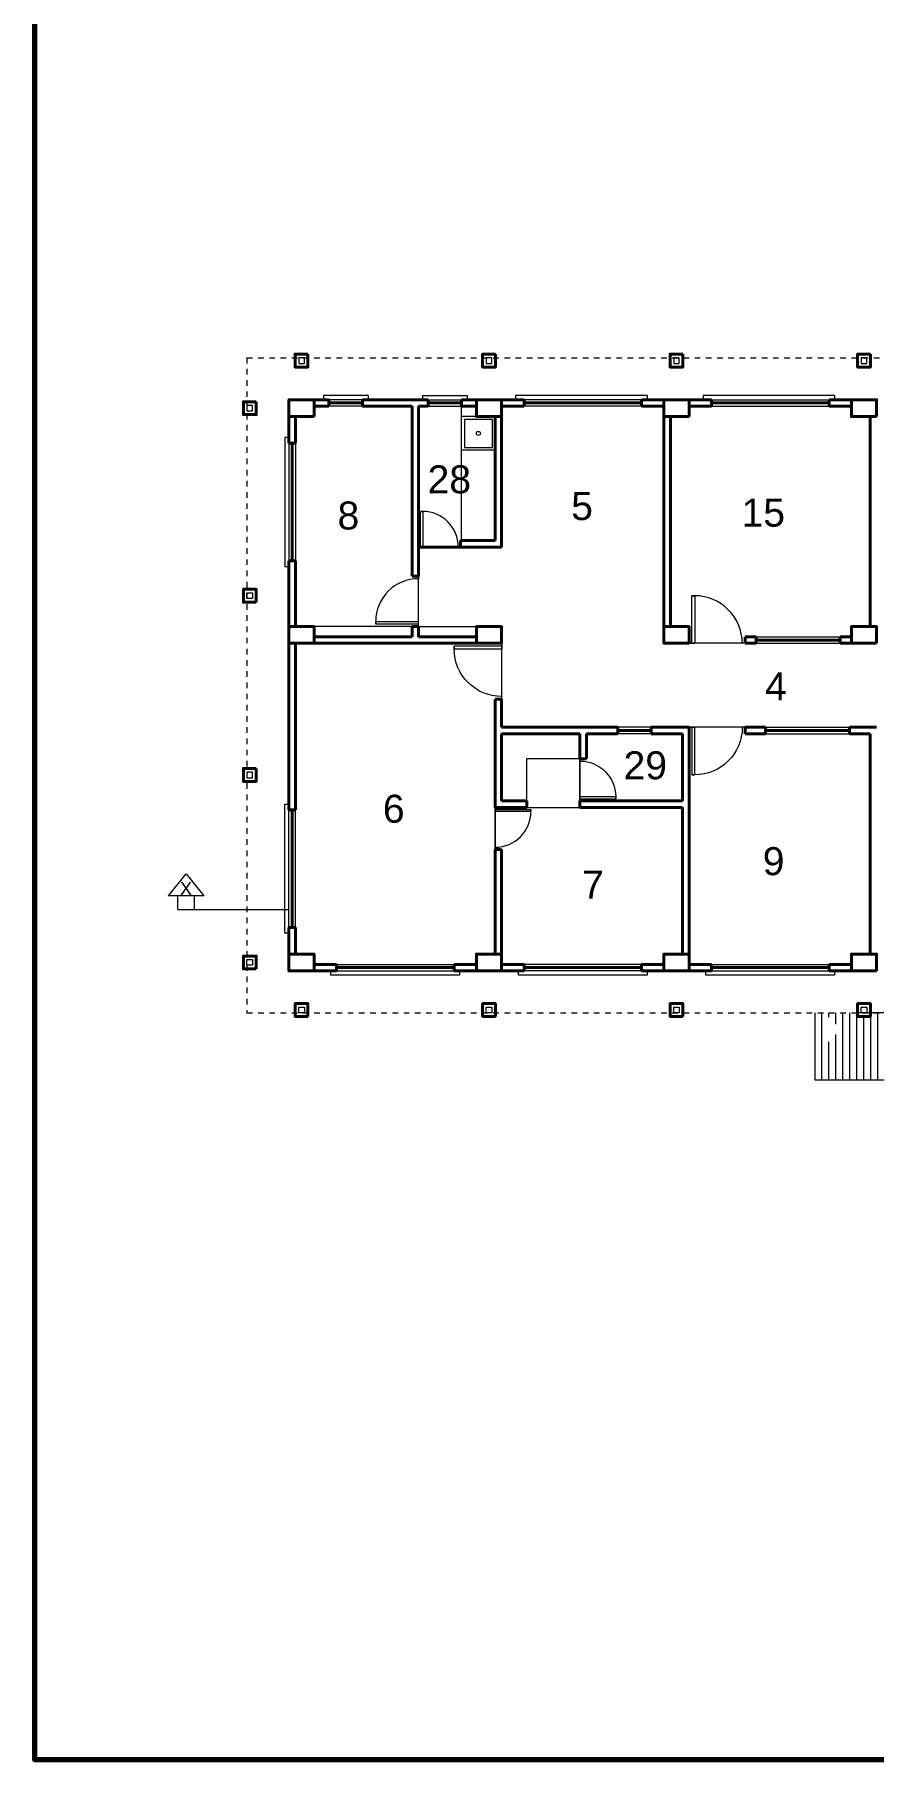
# Model space of a CAD drawing. Header units: inches. Extents: x 1367 to 15762, y 1989 to 8927.
# Drawn here: x 7797.22 to 7812.22, y 1988.68 to 2019.5 of the extents above; entities that cross this region are included whole.
import ezdxf

# ---------------------------------------------------------------- set-up
doc = ezdxf.new("R2010")
doc.units = ezdxf.units.IN
doc.header["$MEASUREMENT"] = 0
doc.linetypes.add('DASHED2', pattern=[0.375, 0.25, -0.125])
for name, color, linetype, lineweight in [('BED', 60, 'Continuous', 13), ('col', 5, 'Continuous', 40), ('FORM', 2, 'Continuous', 70), ('hatch', 8, 'Continuous', 5), ('PATH', 8, 'Continuous', 5), ('proj', 31, 'Continuous', 15), ('stair', 3, 'Continuous', 20), ('text', 6, 'Continuous', 25), ('wall', 1, 'Continuous', 40), ('win', 60, 'Continuous', 9)]:
    doc.layers.add(name, color=color, linetype=linetype, lineweight=lineweight)
doc.styles.get("Standard").update_dxf_attribs({"font": 'arial.ttf', "height": 0.36})
doc.linetypes.add('ZIGZAG', pattern='A,0.0001,-0.2,[131,ltypeshp.shx,S=0.2,R=0,X=-0.2,Y=0],-0.4,[131,ltypeshp.shx,S=0.2,R=180,X=0.2,Y=0],-0.2', length=0.8001)

# ---------------------------------------------------------------- blocks, each defined once
blk = doc.blocks.new('door')
at = {"layer": 'BED'}
for p, q in [((13.196, 31.934), (13.246, 31.934)), ((14.196, 31.934), (14.096, 31.934)), ((14.096, 31.084), (14.096, 31.934)), ((14.146, 31.934), (14.146, 31.084)), ((14.146, 31.084), (14.096, 31.084)), ((14.096, 31.084), (14.146, 31.084))]:
    blk.add_line(p, q, dxfattribs=at)
blk.add_arc((14.096, 31.934), 0.85, 180, 270, dxfattribs=at)

msp = doc.modelspace()

# ---------------------------------------------------------------- hatches: boundary and pattern name
at = {"layer": 'hatch'}
h = msp.add_hatch(dxfattribs=at)
h.set_pattern_fill('ANSI31', color=256, angle=45, style=0)
h.set_pattern_definition([(90, (8005.91981, 1692.95452), (-0.125, 3e-17), [])])
edge = h.paths.add_edge_path()
edge.add_arc((7813.721, 2001.267), 0.186, 90, 180, ccw=False)
edge.add_line((7813.721, 2001.452), (7813.721, 2002.021))
edge.add_line((7813.721, 2002.021), (7812.161, 2002.021))
edge.add_line((7812.161, 2002.021), (7812.161, 2001.956))
edge.add_line((7812.161, 2001.956), (7812.046, 2001.956))
edge.add_line((7812.046, 2001.956), (7812.046, 2000.821))
edge.add_line((7812.046, 2000.821), (7814.496, 2000.821))
edge.add_line((7814.496, 2000.821), (7814.496, 2002.021))
edge.add_line((7814.496, 2002.021), (7813.721, 2002.021))
edge.add_line((7813.721, 2002.021), (7813.721, 2001.452))
edge.add_arc((7813.721, 2001.267), 0.186, 0, 90, ccw=False)
edge.add_arc((7813.721, 2001.267), 0.186, -180, 0, ccw=False)
h.paths.add_polyline_path([(7815.171, 2002.021), (7814.496, 2002.021), (7814.496, 2000.821), (7815.171, 2000.821)])
h.paths.add_polyline_path([(7812.046, 2001.956), (7811.931, 2001.956), (7811.931, 2002.021), (7811.171, 2002.021), (7811.171, 2000.821), (7812.046, 2000.821)])
h.paths.add_polyline_path([(7813.374, 2001.543), (7814.1, 2001.543), (7814.1, 2001.783), (7813.374, 2001.783)], flags=16)
h.paths.add_polyline_path([(7811.339, 2001.421), (7811.339, 2002.021), (7811.643, 2001.721), (7811.661, 2001.753)], flags=16)

# ---------------------------------------------------------------- linework, layer by layer
at = {"layer": 'col'}
for points in [[(7802.221, 2012.671), (7802.221, 2012.971), (7801.771, 2012.971), (7801.771, 2012.671)], [(7805.571, 2012.671), (7805.571, 2012.971), (7805.121, 2012.971), (7805.121, 2012.671)], [(7808.921, 2012.671), (7808.921, 2012.971), (7808.471, 2012.971), (7808.471, 2012.671)], [(7812.271, 2012.671), (7812.271, 2012.971), (7811.821, 2012.971), (7811.821, 2012.671)], [(7802.221, 2008.621), (7802.221, 2008.921), (7801.771, 2008.921), (7801.771, 2008.621)], [(7805.571, 2008.621), (7805.571, 2008.921), (7805.121, 2008.921), (7805.121, 2008.621)], [(7808.921, 2008.621), (7808.921, 2008.921), (7808.471, 2008.921), (7808.471, 2008.621)], [(7812.271, 2008.621), (7812.271, 2008.921), (7811.821, 2008.921), (7811.821, 2008.621)], [(7802.221, 2002.771), (7802.221, 2003.071), (7801.771, 2003.071), (7801.771, 2002.771)], [(7805.571, 2002.771), (7805.571, 2003.071), (7805.121, 2003.071), (7805.121, 2002.771)], [(7808.921, 2002.771), (7808.921, 2003.071), (7808.471, 2003.071), (7808.471, 2002.771)], [(7812.271, 2002.771), (7812.271, 2003.071), (7811.821, 2003.071), (7811.821, 2002.771)]]:
    msp.add_lwpolyline(points, close=True, dxfattribs=at)
at = {"layer": 'FORM'}
msp.add_lwpolyline([(7797.224, 2050.306), (7797.224, 1988.685), (7890.768, 1988.685), (7890.768, 2050.306)], close=True, dxfattribs=at)
at = {"layer": 'PATH'}
for p, q in [((7803.186, 2013.046), (7802.386, 2013.046)), ((7802.386, 2013.046), (7802.386, 2012.971)), ((7803.186, 2013.046), (7803.186, 2012.971)), ((7804.156, 2013.046), (7804.956, 2013.046)), ((7804.156, 2013.046), (7804.156, 2012.971)), ((7804.956, 2013.046), (7804.956, 2012.971)), ((7808.171, 2013.046), (7805.821, 2013.046)), ((7805.821, 2013.046), (7805.821, 2012.971)), ((7808.171, 2013.046), (7808.171, 2012.971)), ((7811.521, 2013.046), (7809.171, 2013.046)), ((7809.171, 2013.046), (7809.171, 2012.971)), ((7811.521, 2013.046), (7811.521, 2012.971)), ((7801.771, 2012.296), (7801.696, 2012.296)), ((7801.696, 2012.296), (7801.696, 2009.996)), ((7801.696, 2009.996), (7801.771, 2009.996)), ((7801.696, 2005.746), (7801.771, 2005.746)), ((7801.696, 2003.446), (7801.696, 2005.746)), ((7801.771, 2003.446), (7801.696, 2003.446)), ((7802.521, 2002.696), (7802.521, 2002.771)), ((7804.821, 2002.696), (7802.521, 2002.696)), ((7804.821, 2002.771), (7804.821, 2002.696)), ((7805.871, 2002.696), (7805.871, 2002.771)), ((7808.171, 2002.696), (7805.871, 2002.696)), ((7808.171, 2002.771), (7808.171, 2002.696)), ((7809.221, 2002.696), (7809.221, 2002.771)), ((7811.521, 2002.696), (7809.221, 2002.696)), ((7811.521, 2002.771), (7811.521, 2002.696))]:
    msp.add_line(p, q, dxfattribs=at)
at = {"layer": 'proj', "linetype": 'DASHED2', "ltscale": 0.4}
for p, q in [((7801.021, 2013.721), (7833.121, 2013.721)), ((7801.021, 2013.721), (7801.021, 2002.971)), ((7801.021, 2002.871), (7801.021, 2002.021)), ((7801.021, 2002.021), (7814.496, 2002.021))]:
    msp.add_line(p, q, dxfattribs=at)
at = {"layer": 'proj', "ltscale": 0.4}
for p, q in [((7804.856, 2010.456), (7804.856, 2012.856)), ((7805.121, 2012.671), (7804.856, 2012.671)), ((7805.456, 2012.071), (7804.856, 2012.071))]:
    msp.add_line(p, q, dxfattribs=at)
at = {"layer": 'proj'}
for p, q in [((7803.971, 2008.921), (7802.221, 2008.921)), ((7804.086, 2008.921), (7805.121, 2008.921)), ((7806.971, 2006.556), (7806.021, 2006.556)), ((7806.021, 2005.806), (7806.021, 2006.556)), ((7811.171, 2000.821), (7811.171, 2002.021)), ((7815.171, 2002.021), (7811.931, 2002.021)), ((7815.171, 2000.821), (7811.171, 2000.821))]:
    msp.add_line(p, q, dxfattribs=at)
at = {"layer": 'proj', "linetype": 'ZIGZAG', "ltscale": 0.1}
msp.add_line((7806.021, 2005.691), (7806.971, 2005.691), dxfattribs=at)
at = {"layer": 'proj', "ltscale": 0.4}
msp.add_lwpolyline([(7804.906, 2012.121), (7805.406, 2012.121), (7805.406, 2012.621), (7804.906, 2012.621)], close=True, dxfattribs=at)
msp.add_circle((7805.156, 2012.371), 0.0359, dxfattribs=at)
at = {"layer": 'stair'}
for p, q in [((7799.786, 2003.868), (7799.786, 2004.108)), ((7800.082, 2003.868), (7800.082, 2004.108)), ((7799.786, 2003.868), (7801.771, 2003.868))]:
    msp.add_line(p, q, dxfattribs=at)
msp.add_lwpolyline([(7799.934, 2004.503), (7800.249, 2004.108), (7799.619, 2004.108)], close=True, dxfattribs=at)
at = {"layer": 'wall'}
for p, q in [((7802.221, 2012.971), (7802.486, 2012.971)), ((7802.486, 2012.856), (7802.221, 2012.856)), ((7802.486, 2012.971), (7802.486, 2012.856)), ((7802.486, 2012.914), (7803.086, 2012.914)), ((7803.086, 2012.971), (7804.256, 2012.971)), ((7803.086, 2012.971), (7803.086, 2012.856)), ((7803.971, 2012.856), (7803.086, 2012.856)), ((7803.971, 2012.856), (7803.971, 2009.821)), ((7804.086, 2012.856), (7804.086, 2009.821)), ((7804.086, 2012.856), (7804.256, 2012.856)), ((7804.256, 2012.971), (7804.256, 2012.856)), ((7804.856, 2012.914), (7804.256, 2012.914)), ((7804.856, 2012.971), (7804.856, 2012.856)), ((7805.121, 2012.971), (7804.856, 2012.971)), ((7805.121, 2012.856), (7804.856, 2012.856)), ((7805.971, 2012.971), (7805.571, 2012.971)), ((7805.971, 2012.856), (7805.571, 2012.856)), ((7805.971, 2012.971), (7805.971, 2012.856)), ((7808.071, 2012.914), (7805.971, 2012.914)), ((7808.071, 2012.971), (7808.471, 2012.971)), ((7808.071, 2012.971), (7808.071, 2012.856)), ((7808.071, 2012.856), (7808.471, 2012.856)), ((7809.321, 2012.971), (7808.921, 2012.971)), ((7809.321, 2012.856), (7808.921, 2012.856)), ((7809.321, 2012.971), (7809.321, 2012.856)), ((7809.321, 2012.914), (7811.421, 2012.914)), ((7811.421, 2012.971), (7811.821, 2012.971)), ((7811.421, 2012.971), (7811.421, 2012.856)), ((7811.421, 2012.856), (7811.821, 2012.856)), ((7801.771, 2012.671), (7801.771, 2012.196)), ((7801.886, 2012.671), (7801.886, 2012.196)), ((7805.456, 2012.671), (7805.456, 2010.456)), ((7805.571, 2012.671), (7805.571, 2010.341)), ((7808.471, 2012.671), (7808.471, 2008.921)), ((7808.586, 2008.921), (7808.586, 2012.671)), ((7812.156, 2012.671), (7812.156, 2008.921)), ((7801.886, 2012.196), (7801.771, 2012.196)), ((7801.829, 2010.096), (7801.829, 2012.196)), ((7804.836, 2010.341), (7804.836, 2010.456)), ((7804.836, 2010.456), (7805.456, 2010.456)), ((7801.771, 2008.921), (7801.771, 2010.096)), ((7801.886, 2010.096), (7801.771, 2010.096)), ((7801.886, 2008.921), (7801.886, 2010.096)), ((7804.086, 2010.341), (7805.571, 2010.341)), ((7804.086, 2009.821), (7803.971, 2009.821)), ((7801.771, 2008.921), (7801.771, 2009.741)), ((7801.886, 2009.741), (7801.886, 2008.921)), ((7804.086, 2008.921), (7803.971, 2008.921)), ((7803.971, 2008.921), (7803.971, 2008.736)), ((7804.086, 2008.921), (7804.086, 2008.736)), ((7801.771, 2008.621), (7801.771, 2005.646)), ((7801.886, 2008.621), (7801.886, 2005.646)), ((7803.971, 2008.736), (7802.221, 2008.736)), ((7805.121, 2008.621), (7802.221, 2008.621)), ((7805.121, 2008.736), (7804.086, 2008.736)), ((7809.921, 2008.736), (7809.921, 2008.621)), ((7809.921, 2008.736), (7810.121, 2008.736)), ((7809.921, 2008.621), (7810.121, 2008.621)), ((7810.121, 2008.736), (7810.121, 2008.621)), ((7810.121, 2008.679), (7811.621, 2008.679)), ((7811.821, 2008.736), (7811.621, 2008.736)), ((7811.621, 2008.736), (7811.621, 2008.621)), ((7811.821, 2008.621), (7811.621, 2008.621)), ((7805.456, 2007.621), (7805.456, 2005.691)), ((7805.571, 2007.621), (7805.456, 2007.621)), ((7805.571, 2007.121), (7805.571, 2007.621)), ((7807.646, 2007.121), (7805.571, 2007.121)), ((7806.971, 2007.006), (7805.571, 2007.006)), ((7805.571, 2005.806), (7805.571, 2007.006)), ((7806.971, 2007.006), (7806.971, 2006.556)), ((7807.086, 2007.006), (7807.086, 2006.556)), ((7807.646, 2007.006), (7807.086, 2007.006)), ((7807.646, 2007.006), (7807.646, 2007.121)), ((7808.246, 2007.064), (7807.646, 2007.064)), ((7808.921, 2007.121), (7808.246, 2007.121)), ((7808.246, 2007.006), (7808.246, 2007.121)), ((7808.806, 2007.006), (7808.246, 2007.006)), ((7808.806, 2005.806), (7808.806, 2007.006)), ((7808.921, 2003.071), (7808.921, 2007.121)), ((7809.921, 2007.006), (7809.921, 2007.121)), ((7809.921, 2007.121), (7810.289, 2007.121)), ((7809.921, 2007.006), (7810.289, 2007.006)), ((7810.289, 2007.121), (7810.289, 2007.006)), ((7810.289, 2007.064), (7811.789, 2007.064)), ((7812.271, 2007.121), (7811.789, 2007.121)), ((7811.789, 2007.121), (7811.789, 2007.006)), ((7812.156, 2007.006), (7811.789, 2007.006)), ((7812.156, 2003.071), (7812.156, 2007.006)), ((7807.086, 2006.556), (7806.971, 2006.556)), ((7806.021, 2005.806), (7805.571, 2005.806)), ((7806.021, 2005.691), (7806.021, 2005.806)), ((7806.971, 2005.806), (7806.971, 2005.691)), ((7808.806, 2005.806), (7806.971, 2005.806)), ((7801.886, 2005.646), (7801.771, 2005.646)), ((7801.829, 2005.646), (7801.829, 2003.546)), ((7806.021, 2005.691), (7805.456, 2005.691)), ((7805.571, 2005.691), (7805.456, 2005.691)), ((7808.806, 2005.691), (7806.971, 2005.691)), ((7808.806, 2003.071), (7808.806, 2005.691)), ((7805.571, 2004.941), (7805.456, 2004.941)), ((7805.456, 2004.941), (7805.456, 2003.071)), ((7805.571, 2003.071), (7805.571, 2004.941)), ((7801.771, 2003.071), (7801.771, 2003.546)), ((7801.886, 2003.546), (7801.771, 2003.546)), ((7801.886, 2003.071), (7801.886, 2003.546)), ((7802.621, 2002.886), (7802.221, 2002.886)), ((7802.621, 2002.771), (7802.221, 2002.771)), ((7802.621, 2002.771), (7802.621, 2002.886)), ((7802.621, 2002.829), (7804.721, 2002.829)), ((7804.721, 2002.886), (7805.121, 2002.886)), ((7804.721, 2002.771), (7804.721, 2002.886)), ((7804.721, 2002.771), (7805.121, 2002.771)), ((7805.971, 2002.886), (7805.571, 2002.886)), ((7805.971, 2002.771), (7805.571, 2002.771)), ((7805.971, 2002.771), (7805.971, 2002.886)), ((7808.071, 2002.829), (7805.971, 2002.829)), ((7808.071, 2002.886), (7808.471, 2002.886)), ((7808.071, 2002.771), (7808.071, 2002.886)), ((7808.071, 2002.771), (7808.471, 2002.771)), ((7809.321, 2002.886), (7808.921, 2002.886)), ((7809.321, 2002.771), (7808.921, 2002.771)), ((7809.321, 2002.771), (7809.321, 2002.886)), ((7809.321, 2002.829), (7811.421, 2002.829)), ((7811.421, 2002.886), (7811.821, 2002.886)), ((7811.421, 2002.771), (7811.421, 2002.886)), ((7811.421, 2002.771), (7811.821, 2002.771))]:
    msp.add_line(p, q, dxfattribs=at)
for points in [[(7802.111, 2013.786), (7801.881, 2013.786), (7801.881, 2013.556), (7802.111, 2013.556)], [(7805.461, 2013.786), (7805.231, 2013.786), (7805.231, 2013.556), (7805.461, 2013.556)], [(7808.811, 2013.786), (7808.581, 2013.786), (7808.581, 2013.556), (7808.811, 2013.556)], [(7812.161, 2013.786), (7811.931, 2013.786), (7811.931, 2013.556), (7812.161, 2013.556)], [(7801.186, 2012.936), (7800.956, 2012.936), (7800.956, 2012.706), (7801.186, 2012.706)], [(7801.186, 2009.356), (7800.956, 2009.356), (7800.956, 2009.586), (7801.186, 2009.586)], [(7801.186, 2006.386), (7800.956, 2006.386), (7800.956, 2006.156), (7801.186, 2006.156)], [(7801.186, 2002.806), (7800.956, 2002.806), (7800.956, 2003.036), (7801.186, 2003.036)], [(7802.111, 2001.956), (7801.881, 2001.956), (7801.881, 2002.186), (7802.111, 2002.186)], [(7805.461, 2001.956), (7805.231, 2001.956), (7805.231, 2002.186), (7805.461, 2002.186)], [(7808.811, 2001.956), (7808.581, 2001.956), (7808.581, 2002.186), (7808.811, 2002.186)], [(7812.161, 2001.956), (7811.931, 2001.956), (7811.931, 2002.186), (7812.161, 2002.186)]]:
    msp.add_lwpolyline(points, close=True, dxfattribs=at)
at = {"layer": 'win'}
for p, q in [((7803.086, 2012.971), (7802.486, 2012.971)), ((7803.086, 2012.856), (7802.486, 2012.856)), ((7804.256, 2012.971), (7804.856, 2012.971)), ((7804.256, 2012.856), (7804.856, 2012.856)), ((7808.071, 2012.971), (7805.971, 2012.971)), ((7808.071, 2012.856), (7805.971, 2012.856)), ((7809.321, 2012.971), (7811.421, 2012.971)), ((7809.321, 2012.856), (7811.421, 2012.856)), ((7801.771, 2012.196), (7801.771, 2010.096)), ((7801.886, 2012.196), (7801.886, 2010.096)), ((7804.086, 2008.921), (7804.086, 2009.821)), ((7805.571, 2008.621), (7805.571, 2007.621)), ((7809.921, 2008.621), (7808.921, 2008.621)), ((7810.121, 2008.736), (7811.621, 2008.736)), ((7810.121, 2008.621), (7811.621, 2008.621)), ((7808.246, 2007.121), (7807.646, 2007.121)), ((7808.246, 2007.006), (7807.646, 2007.006)), ((7809.921, 2007.121), (7808.921, 2007.121)), ((7810.289, 2007.121), (7811.789, 2007.121)), ((7810.289, 2007.006), (7811.789, 2007.006)), ((7806.971, 2005.806), (7806.971, 2006.556)), ((7806.971, 2006.556), (7806.971, 2005.806)), ((7801.771, 2003.546), (7801.771, 2005.646)), ((7801.886, 2003.546), (7801.886, 2005.646)), ((7805.456, 2004.941), (7805.456, 2005.691)), ((7805.456, 2005.691), (7805.456, 2004.941)), ((7802.621, 2002.886), (7804.721, 2002.886)), ((7802.621, 2002.771), (7804.721, 2002.771)), ((7808.071, 2002.886), (7805.971, 2002.886)), ((7808.071, 2002.771), (7805.971, 2002.771)), ((7809.321, 2002.886), (7811.421, 2002.886)), ((7809.321, 2002.771), (7811.421, 2002.771))]:
    msp.add_line(p, q, dxfattribs=at)
for points in [[(7802.046, 2013.721), (7801.946, 2013.721), (7801.946, 2013.621), (7802.046, 2013.621)], [(7805.396, 2013.721), (7805.296, 2013.721), (7805.296, 2013.621), (7805.396, 2013.621)], [(7808.746, 2013.721), (7808.646, 2013.721), (7808.646, 2013.621), (7808.746, 2013.621)], [(7812.096, 2013.721), (7811.996, 2013.721), (7811.996, 2013.621), (7812.096, 2013.621)], [(7801.121, 2012.871), (7801.021, 2012.871), (7801.021, 2012.771), (7801.121, 2012.771)], [(7801.121, 2009.421), (7801.021, 2009.421), (7801.021, 2009.521), (7801.121, 2009.521)], [(7801.121, 2006.321), (7801.021, 2006.321), (7801.021, 2006.221), (7801.121, 2006.221)], [(7801.121, 2002.871), (7801.021, 2002.871), (7801.021, 2002.971), (7801.121, 2002.971)], [(7802.046, 2002.021), (7801.946, 2002.021), (7801.946, 2002.121), (7802.046, 2002.121)], [(7805.396, 2002.021), (7805.296, 2002.021), (7805.296, 2002.121), (7805.396, 2002.121)], [(7808.746, 2002.021), (7808.646, 2002.021), (7808.646, 2002.121), (7808.746, 2002.121)], [(7812.096, 2002.021), (7811.996, 2002.021), (7811.996, 2002.121), (7812.096, 2002.121)]]:
    msp.add_lwpolyline(points, close=True, dxfattribs=at)

# ---------------------------------------------------------------- block references
at = {"layer": 'proj'}
for p, xscale, yscale, zscale, rotation in [((7814.733, 2034.291), 0.75, 0.75, 0.75, 180), ((7775.346, 2021.697), 0.9000000000000057, 0.9000000000000057, 0.9000000000000057, 270), ((7830.922, 2016.453), -0.75, 0.75, 0.75, 90), ((7829.407, 1995.044), 0.75, 0.75, 0.75, 90)]:
    msp.add_blockref('door', p, dxfattribs=dict(at, xscale=xscale, yscale=yscale, zscale=zscale, rotation=rotation))
at = {"layer": 'proj', "rotation": 180}
msp.add_blockref('door', (7823.117, 2040.555), dxfattribs=at)
at = {"layer": 'proj', "xscale": -1, "rotation": 270}
msp.add_blockref('door', (7773.638, 1994.426), dxfattribs=at)
at = {"layer": 'proj', "xscale": -1}
msp.add_blockref('door', (7823.117, 1975.187), dxfattribs=at)

# ---------------------------------------------------------------- texts
at = {"layer": 'text'}
for s, height, p in [('28', 0.5, (7804.248, 2011.3)), ('5', 0.5, (7806.814, 2010.822)), ('8', 0.5, (7802.639, 2010.654)), ('15', 0.5, (7809.858, 2010.706)), ('4', 0.5, (7810.277, 2007.603)), ('29', 0.5, (7807.75, 2006.192)), ('6', 0.5, (7803.449, 2005.417)), ('9', 0.5, (7810.237, 2004.48)), ('7', 0.5, (7807.01, 2004.061)), ('X', 0.24, (7799.82, 2004.121))]:
    msp.add_text(s, height=height, dxfattribs=at).set_placement(p)

doc.saveas('drawing.dxf')
